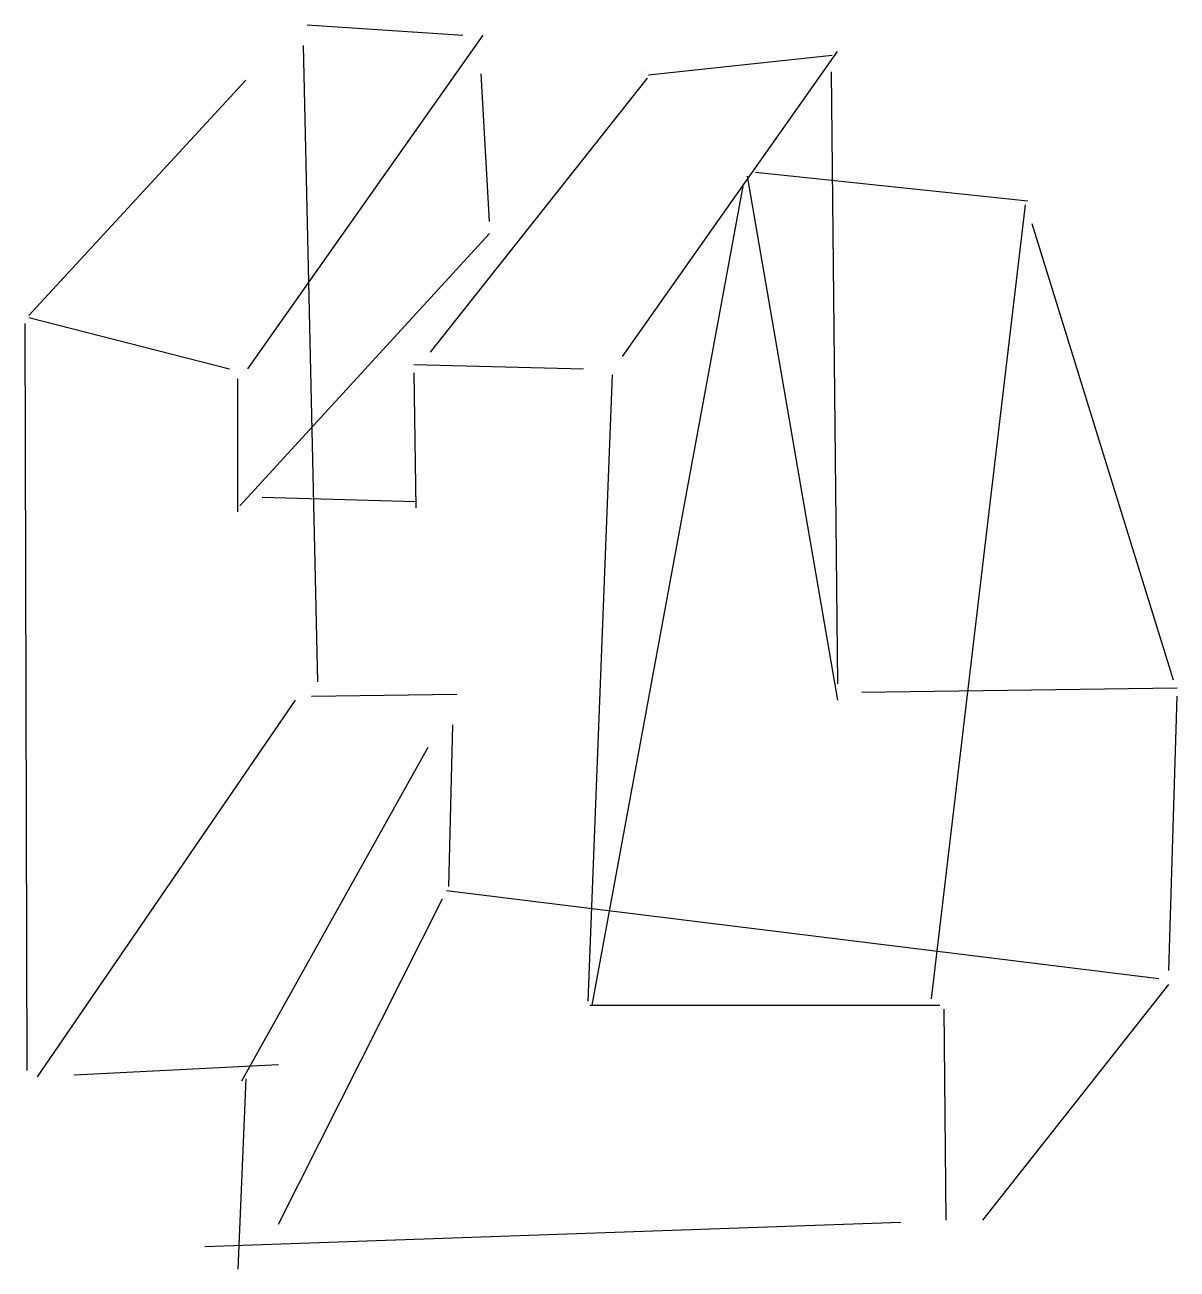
# Model space of a CAD drawing. Header units: metres. Extents: x -136 to 118, y -139 to 135.
import ezdxf

# ---------------------------------------------------------------- set-up
doc = ezdxf.new("R2010")
doc.units = ezdxf.units.M

msp = doc.modelspace()

# ---------------------------------------------------------------- linework, layer by layer
at = {"color": 0, "linetype": 'CONTINUOUS'}
for p, q in [((-73.807098, 134.974448), (-39.499211, 132.71735)), ((-86.898265, 59.135962), (-34.985016, 132.71735)), ((-74.709937, 130.460252), (-71.55, -9.93123)), ((-4.288486, 61.844479), (43.110568, 129.105994)), ((1.460689, 123.973559), (41.970241, 128.313868)), ((-33.630757, 91.63817), (-35.436435, 124.140379)), ((0.22571, 124.591798), (0.22571, 124.591798)), ((41.756309, 124.591798), (43.110568, -10.38265)), ((-87.349685, 122.78612), (-135.200158, 70.872871)), ((1.128549, 123.237539), (-46.721924, 62.747319)), ((23.248107, 101.569401), (43.110568, -13.994006)), ((25.053785, 102.47224), (85.092587, 96.152366)), ((22.345268, 99.763722), (-11.059779, -81.255521)), ((63.875868, -79.901262), (84.641167, 95.249527)), ((85.995426, 91.186751), (117.143375, -9.479811)), ((-88.703943, 28.890852), (-33.630757, 88.929653)), ((-136.102997, 69.067192), (-135.651577, -95.700946)), ((-135.200158, 70.421451), (-90.961041, 59.135962)), ((-50.333281, 60.038801), (-12.865457, 59.135962)), ((-50.333281, 58.233123), (-49.881861, 28.439432)), ((-6.545584, 57.781703), (-11.962618, -80.352681)), ((-89.155363, 27.536593), (-89.155363, 56.878864)), ((-49.881861, 29.793691), (-83.738328, 30.69653)), ((-72.904259, -13.091167), (-40.85347, -12.639748)), ((48.527603, -12.188328), (118.046215, -11.285489)), ((116.240536, -73.581388), (118.046215, -13.091167)), ((-76.515615, -13.994006), (-133.394479, -97.055205)), ((-41.756309, -19.411041), (-42.659148, -55.073186)), ((-88.252524, -97.958044), (-47.173344, -24.376656)), ((-43.110568, -55.976025), (113.983438, -75.387066)), ((-80.126972, -129.557413), (-44.013407, -57.781703)), ((-44.013407, -57.781703), (-44.013407, -57.781703)), ((75.161356, -128.654574), (116.240536, -76.741325)), ((-11.511199, -81.255521), (65.681546, -81.255521)), ((66.584385, -82.15836), (67.035804, -128.654574)), ((-125.268927, -96.603785), (-80.126972, -94.346688)), ((-87.349685, -97.506625), (-89.155363, -139.488644)), ((-96.378076, -134.523028), (57.104574, -129.105994))]:
    msp.add_line(p, q, dxfattribs=at)

doc.saveas('drawing.dxf')
